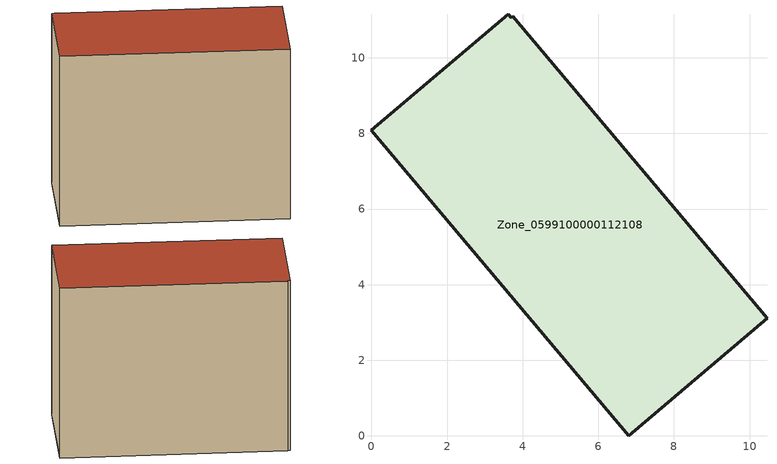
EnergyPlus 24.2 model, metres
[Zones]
Zone_0599100000112108
 floor ground (C_G): 3.74,11.1 10.46,3.11 6.8,0 0,8.09 3.62,11.15 3.7,11.06 z0.21
 wall outside (C_F): 6.8,0 10.46,3.11 3.74,11.1 3.7,11.06 3.62,11.15 0,8.09 6.8,0 z0.21:8.71
 roof outside (C_R): 10.46,3.11 3.74,11.1 3.7,11.06 3.62,11.15 0,8.09 6.8,0 z8.71
[BUILDING]
Pand.0599100000112108: North Axis=0; Terrain=City; Loads Convergence Tolerance Value=0.04; Temperature Convergence Tolerance Value=0.4; Solar Distribution=FullExterior; Maximum Number of Warmup Days=25; Minimum Number of Warmup Days=1
[Site:Location]
Rotterdam.The.Hague.AP_ZH_NLD Design_Conditions: Latitude=51.96; Longitude=4.45; Time Zone=1; Elevation=-4.5
[SITE:GROUNDTEMPERATURE:BUILDINGSURFACE]
18, 18, 18, 18, 18, 18, 18, 18, 18, 18, 18, 18
[MATERIAL] Thermal Absorptance=0.9; Solar Absorptance=0.7; Visible Absorptance=0.7
Name | Roughness | Thickness | Conductivity | Density | Specific Heat
G.TI.1975-1991 | MediumSmooth | 0.15 | 0.288461 | 540 | 1210
F.TI.1975-1991 | Rough | 0.3 | 0.230769 | 1920 | 840
R.TI.1975-1991 | MediumRough | 0.2 | 0.153846 | 1500 | 1000
[CONSTRUCTION]
C_G: G.TI.1975-1991
C_F: F.TI.1975-1991
C_R: R.TI.1975-1991
[ZONE]
Zone_0599100000112108: Type=1; Multiplier=1; Ceiling Height=Autocalculate; Volume=Autocalculate; Floor Area=autocalculate; Part of Total Floor Area=Yes
[ZONEINFILTRATION:DESIGNFLOWRATE]
Infil_Zone_0599100000112108: Zone or ZoneList or Space or SpaceList=Zone_0599100000112108; Schedule=AlwaysOn; Design Flow Rate Calculation Method=Flow/Area; Flow Rate per Floor Area=0.003; Constant Term Coefficient=1; Temperature Term Coefficient=0; Velocity Term Coefficient=0; Velocity Squared Term Coefficient=0
[HVACTEMPLATE:ZONE:IDEALLOADSAIRSYSTEM]
Zone_0599100000112108: Maximum Heating Supply Air Temperature=50; Minimum Cooling Supply Air Temperature=13; Maximum Heating Supply Air Humidity Ratio=0.0156; Minimum Cooling Supply Air Humidity Ratio=0.0077; Heating Limit=NoLimit; Cooling Limit=NoLimit; Dehumidification Control Type=ConstantSensibleHeatRatio; Cooling Sensible Heat Ratio=0.7; Dehumidification Setpoint=60; Humidification Control Type=None; Humidification Setpoint=30; Outdoor Air Method=None; Outdoor Air Flow Rate per Person=0.00944; Outdoor Air Flow Rate per Zone Floor Area=0; Outdoor Air Flow Rate per Zone=0; Demand Controlled Ventilation Type=None; Outdoor Air Economizer Type=NoEconomizer; Heat Recovery Type=None; Sensible Heat Recovery Effectiveness=0.7; Latent Heat Recovery Effectiveness=0.65
[ZONECONTROL:THERMOSTAT]
ThermostatControl_Zone_0599100000112108: Zone or ZoneList=Zone_0599100000112108; Control Type Schedule=DualSetpointControlType; Control 1=Thermostat_Zone_0599100000112108; Temperature Difference Between Cutout And Setpoint=0
[THERMOSTATSETPOINT:DUALSETPOINT]
Thermostat_Zone_0599100000112108: Heating Setpoint Temperature Schedule=HeatingSetpoint_Zone_0599100000112108; Cooling Setpoint Temperature Schedule=CoolingSetpoint_Zone_0599100000112108
[SCHEDULE:COMPACT]
HeatingSetpoint_Zone_0599100000112108: Through: 12/31, For: AllDays, Until: 24:00, 21
CoolingSetpoint_Zone_0599100000112108: Through: 12/31, For: AllDays, Until: 24:00, 24
DualSetpointControlType: Through: 12/31, For: AllDays, Until: 24:00, 4
AlwaysOn: Through: 12/31, For: AllDays, Until: 24:00, 1
